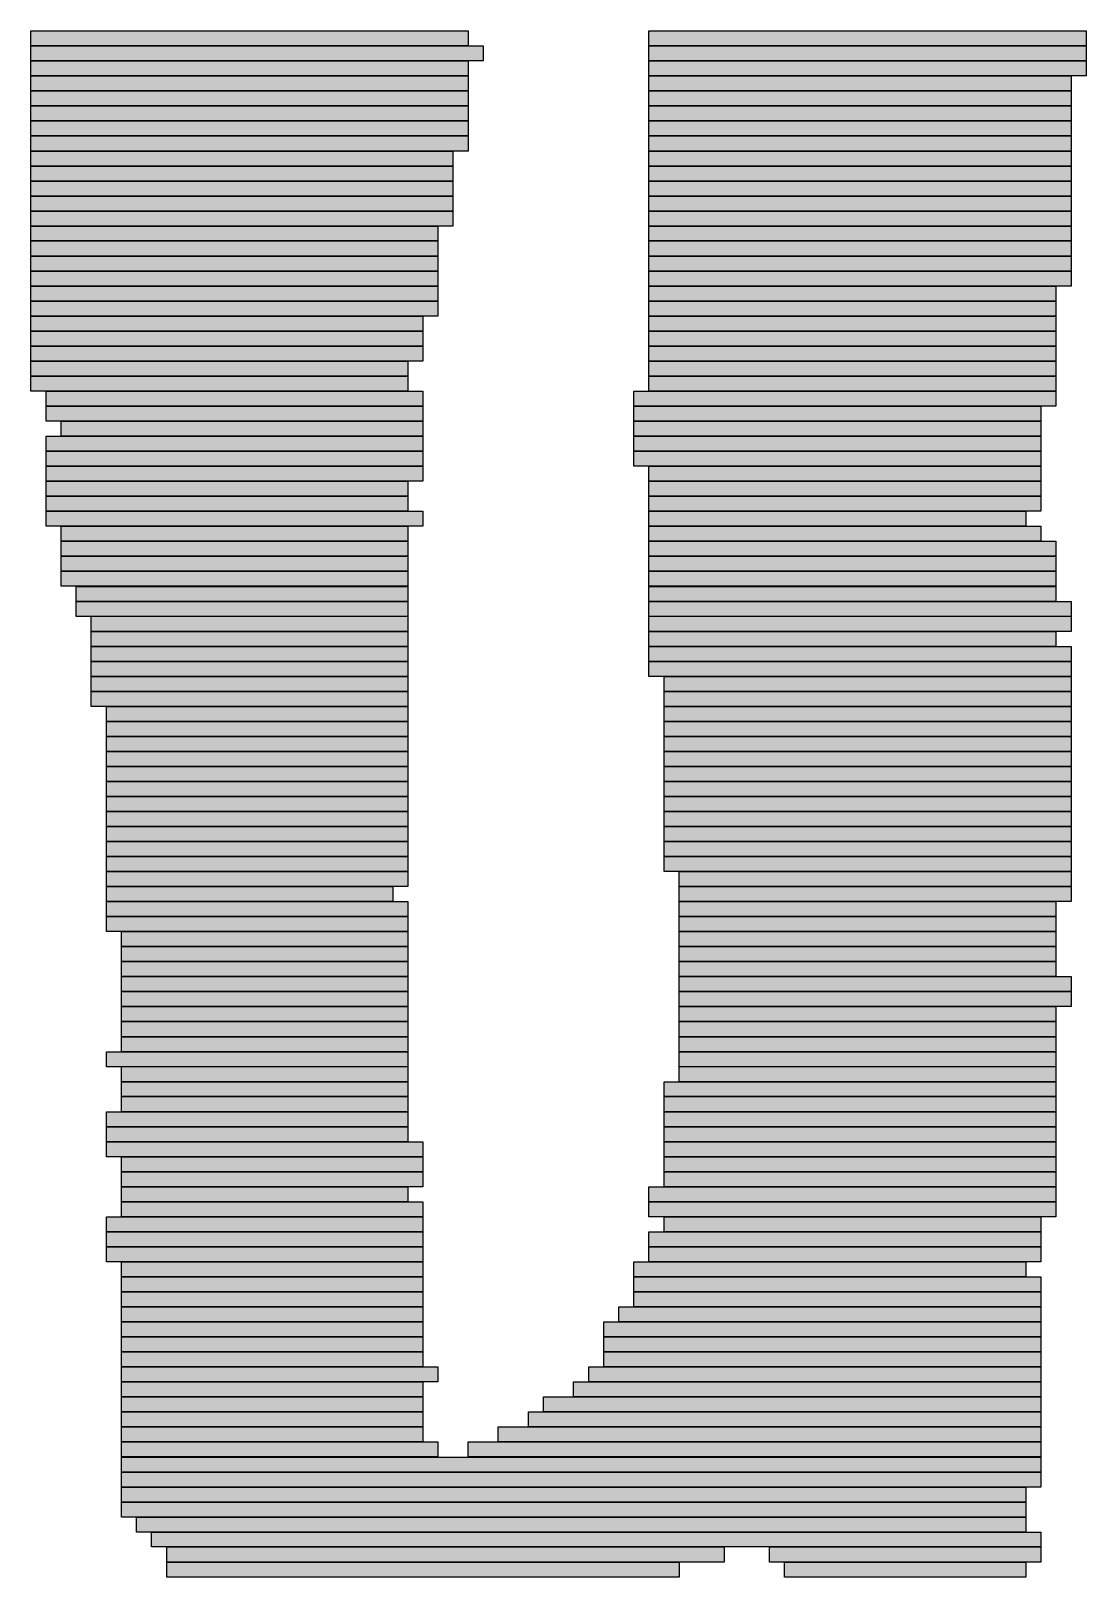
# Model space of a CAD drawing. Header units: millimetres. Extents: x 2 to 42044, y 4087 to 28530.
# Drawn here: x 6440 to 6881, y 8288 to 8933 of the extents above; entities that cross this region are included whole.
import ezdxf

# ---------------------------------------------------------------- set-up
doc = ezdxf.new("R2010")
doc.units = ezdxf.units.MM
doc.header["$LTSCALE"] = 50
doc.layers.add('00_Wand_Bestand', color=7, linetype='Continuous')

msp = doc.modelspace()

# ---------------------------------------------------------------- hatches: boundary and pattern name
at = {"layer": '00_Wand_Bestand'}
for points in [[(6439.96, 8933.33), (6622.54, 8933.33), (6622.54, 8927.04), (6439.96, 8927.04)], [(6698.09, 8933.33), (6880.63, 8933.33), (6880.63, 8927.04), (6698.09, 8927.04)], [(6439.96, 8927.05), (6628.83, 8927.05), (6628.83, 8920.8), (6439.96, 8920.8)], [(6698.09, 8927.05), (6880.63, 8927.05), (6880.63, 8920.8), (6698.09, 8920.8)], [(6439.96, 8920.8), (6622.54, 8920.8), (6622.54, 8914.52), (6439.96, 8914.52)], [(6698.09, 8920.8), (6880.63, 8920.8), (6880.63, 8914.52), (6698.09, 8914.52)], [(6439.96, 8914.52), (6622.54, 8914.52), (6622.54, 8908.24), (6439.96, 8908.24)], [(6698.09, 8914.52), (6874.35, 8914.52), (6874.35, 8908.24), (6698.09, 8908.24)], [(6439.96, 8908.24), (6622.54, 8908.24), (6622.54, 8902), (6439.96, 8902)], [(6698.09, 8908.24), (6874.35, 8908.24), (6874.35, 8902), (6698.09, 8902)], [(6439.96, 8902), (6622.54, 8902), (6622.54, 8895.71), (6439.96, 8895.71)], [(6698.09, 8902), (6874.35, 8902), (6874.35, 8895.71), (6698.09, 8895.71)], [(6439.96, 8895.72), (6622.54, 8895.72), (6622.54, 8889.47), (6439.96, 8889.47)], [(6698.09, 8895.72), (6874.35, 8895.72), (6874.35, 8889.47), (6698.09, 8889.47)], [(6439.96, 8889.44), (6622.54, 8889.44), (6622.54, 8883.16), (6439.96, 8883.16)], [(6698.09, 8889.44), (6874.35, 8889.44), (6874.35, 8883.16), (6698.09, 8883.16)], [(6439.96, 8883.16), (6616.22, 8883.16), (6616.22, 8876.88), (6439.96, 8876.88)], [(6698.09, 8883.16), (6874.35, 8883.16), (6874.35, 8876.88), (6698.09, 8876.88)], [(6439.96, 8876.88), (6616.22, 8876.88), (6616.22, 8870.63), (6439.96, 8870.63)], [(6698.09, 8876.88), (6874.35, 8876.88), (6874.35, 8870.63), (6698.09, 8870.63)], [(6439.96, 8870.64), (6616.22, 8870.64), (6616.22, 8864.35), (6439.96, 8864.35)], [(6698.09, 8870.64), (6874.35, 8870.64), (6874.35, 8864.35), (6698.09, 8864.35)], [(6439.96, 8864.36), (6616.22, 8864.36), (6616.22, 8858.11), (6439.96, 8858.11)], [(6698.09, 8864.36), (6874.35, 8864.36), (6874.35, 8858.11), (6698.09, 8858.11)], [(6439.96, 8858.11), (6616.22, 8858.11), (6616.22, 8851.83), (6439.96, 8851.83)], [(6698.09, 8858.11), (6874.35, 8858.11), (6874.35, 8851.83), (6698.09, 8851.83)], [(6439.96, 8851.83), (6609.94, 8851.83), (6609.94, 8845.59), (6439.96, 8845.59)], [(6698.09, 8851.83), (6874.35, 8851.83), (6874.35, 8845.59), (6698.09, 8845.59)], [(6439.96, 8845.59), (6609.94, 8845.59), (6609.94, 8839.31), (6439.96, 8839.31)], [(6698.09, 8845.59), (6874.35, 8845.59), (6874.35, 8839.31), (6698.09, 8839.31)], [(6439.96, 8839.28), (6609.94, 8839.28), (6609.94, 8832.99), (6439.96, 8832.99)], [(6698.09, 8839.28), (6874.35, 8839.28), (6874.35, 8832.99), (6698.09, 8832.99)], [(6439.96, 8832.99), (6609.94, 8832.99), (6609.94, 8826.75), (6439.96, 8826.75)], [(6698.09, 8832.99), (6874.35, 8832.99), (6874.35, 8826.75), (6698.09, 8826.75)], [(6439.96, 8826.75), (6609.94, 8826.75), (6609.94, 8820.47), (6439.96, 8820.47)], [(6698.09, 8826.75), (6868.03, 8826.75), (6868.03, 8820.47), (6698.09, 8820.47)], [(6439.96, 8820.47), (6609.94, 8820.47), (6609.94, 8814.22), (6439.96, 8814.22)], [(6698.09, 8820.47), (6868.03, 8820.47), (6868.03, 8814.22), (6698.09, 8814.22)], [(6439.96, 8814.23), (6603.65, 8814.23), (6603.65, 8807.94), (6439.96, 8807.94)], [(6698.09, 8814.23), (6868.03, 8814.23), (6868.03, 8807.94), (6698.09, 8807.94)], [(6439.96, 8807.95), (6603.65, 8807.95), (6603.65, 8801.67), (6439.96, 8801.67)], [(6698.09, 8807.95), (6868.03, 8807.95), (6868.03, 8801.67), (6698.09, 8801.67)], [(6439.96, 8801.67), (6603.65, 8801.67), (6603.65, 8795.42), (6439.96, 8795.42)], [(6698.09, 8801.67), (6868.03, 8801.67), (6868.03, 8795.42), (6698.09, 8795.42)], [(6439.96, 8795.39), (6597.33, 8795.39), (6597.33, 8789.11), (6439.96, 8789.11)], [(6698.09, 8795.39), (6868.03, 8795.39), (6868.03, 8789.11), (6698.09, 8789.11)], [(6439.96, 8789.11), (6597.33, 8789.11), (6597.33, 8782.86), (6439.96, 8782.86)], [(6698.09, 8789.11), (6868.03, 8789.11), (6868.03, 8782.86), (6698.09, 8782.86)], [(6446.31, 8782.86), (6603.68, 8782.86), (6603.68, 8776.58), (6446.31, 8776.58)], [(6446.31, 8776.59), (6603.68, 8776.59), (6603.68, 8770.3), (6446.31, 8770.3)], [(6691.81, 8782.86), (6868.03, 8782.86), (6868.03, 8776.58), (6691.81, 8776.58)], [(6691.81, 8776.59), (6861.75, 8776.59), (6861.75, 8770.3), (6691.81, 8770.3)], [(6452.59, 8770.31), (6603.68, 8770.31), (6603.68, 8764.06), (6452.59, 8764.06)], [(6691.81, 8770.31), (6861.75, 8770.31), (6861.75, 8764.06), (6691.81, 8764.06)], [(6446.31, 8764.06), (6603.68, 8764.06), (6603.68, 8757.78), (6446.31, 8757.78)], [(6691.81, 8764.06), (6861.75, 8764.06), (6861.75, 8757.78), (6691.81, 8757.78)], [(6446.31, 8757.78), (6603.68, 8757.78), (6603.68, 8751.54), (6446.31, 8751.54)], [(6691.81, 8757.78), (6861.75, 8757.78), (6861.75, 8751.54), (6691.81, 8751.54)], [(6446.31, 8751.51), (6603.68, 8751.51), (6603.68, 8745.22), (6446.31, 8745.22)], [(6698.09, 8751.51), (6861.74, 8751.51), (6861.74, 8745.22), (6698.09, 8745.22)], [(6446.31, 8745.22), (6597.36, 8745.22), (6597.36, 8738.94), (6446.31, 8738.94)], [(6698.09, 8745.22), (6861.74, 8745.22), (6861.74, 8738.94), (6698.09, 8738.94)], [(6446.31, 8738.94), (6597.36, 8738.94), (6597.36, 8732.7), (6446.31, 8732.7)], [(6698.09, 8738.94), (6861.74, 8738.94), (6861.74, 8732.7), (6698.09, 8732.7)], [(6446.31, 8732.7), (6603.68, 8732.7), (6603.68, 8726.42), (6446.31, 8726.42)], [(6698.09, 8732.7), (6855.46, 8732.7), (6855.46, 8726.42), (6698.09, 8726.42)], [(6452.59, 8726.42), (6597.35, 8726.42), (6597.35, 8720.17), (6452.59, 8720.17)], [(6698.09, 8726.42), (6861.74, 8726.42), (6861.74, 8720.17), (6698.09, 8720.17)], [(6452.59, 8720.18), (6597.35, 8720.18), (6597.35, 8713.89), (6452.59, 8713.89)], [(6698.09, 8720.18), (6868.03, 8720.18), (6868.03, 8713.89), (6698.09, 8713.89)], [(6452.59, 8713.9), (6597.35, 8713.9), (6597.35, 8707.61), (6452.59, 8707.61)], [(6698.09, 8713.9), (6868.03, 8713.9), (6868.03, 8707.61), (6698.09, 8707.61)], [(6452.59, 8707.62), (6597.35, 8707.62), (6597.35, 8701.37), (6452.59, 8701.37)], [(6698.09, 8707.62), (6868.03, 8707.62), (6868.03, 8701.37), (6698.09, 8701.37)], [(6458.87, 8701.34), (6597.35, 8701.34), (6597.35, 8695.05), (6458.87, 8695.05)], [(6698.09, 8701.34), (6868.03, 8701.34), (6868.03, 8695.05), (6698.09, 8695.05)], [(6458.87, 8695.06), (6597.35, 8695.06), (6597.35, 8688.81), (6458.87, 8688.81)], [(6698.09, 8695.06), (6874.35, 8695.06), (6874.35, 8688.81), (6698.09, 8688.81)], [(6465.18, 8688.82), (6597.34, 8688.82), (6597.34, 8682.53), (6465.18, 8682.53)], [(6698.09, 8688.82), (6874.35, 8688.82), (6874.35, 8682.53), (6698.09, 8682.53)], [(6465.18, 8682.54), (6597.34, 8682.54), (6597.34, 8676.25), (6465.18, 8676.25)], [(6698.09, 8682.54), (6868.03, 8682.54), (6868.03, 8676.25), (6698.09, 8676.25)], [(6465.18, 8676.26), (6597.34, 8676.26), (6597.34, 8670.01), (6465.18, 8670.01)], [(6698.09, 8676.26), (6874.35, 8676.26), (6874.35, 8670.01), (6698.09, 8670.01)], [(6465.18, 8670.01), (6597.34, 8670.01), (6597.34, 8663.73), (6465.18, 8663.73)], [(6698.09, 8670.01), (6874.35, 8670.01), (6874.35, 8663.73), (6698.09, 8663.73)], [(6465.18, 8663.73), (6597.34, 8663.73), (6597.34, 8657.48), (6465.18, 8657.48)], [(6704.37, 8663.73), (6874.34, 8663.73), (6874.34, 8657.48), (6704.37, 8657.48)], [(6465.18, 8657.46), (6597.34, 8657.46), (6597.34, 8651.17), (6465.18, 8651.17)], [(6704.37, 8657.46), (6874.34, 8657.46), (6874.34, 8651.17), (6704.37, 8651.17)], [(6471.46, 8651.17), (6597.34, 8651.17), (6597.34, 8644.89), (6471.46, 8644.89)], [(6704.37, 8651.17), (6874.34, 8651.17), (6874.34, 8644.89), (6704.37, 8644.89)], [(6471.46, 8644.89), (6597.34, 8644.89), (6597.34, 8638.65), (6471.46, 8638.65)], [(6704.37, 8644.89), (6874.34, 8644.89), (6874.34, 8638.65), (6704.37, 8638.65)], [(6471.46, 8638.65), (6597.34, 8638.65), (6597.34, 8632.37), (6471.46, 8632.37)], [(6704.37, 8638.65), (6874.34, 8638.65), (6874.34, 8632.37), (6704.37, 8632.37)], [(6471.46, 8632.37), (6597.34, 8632.37), (6597.34, 8626.12), (6471.46, 8626.12)], [(6704.37, 8632.37), (6874.34, 8632.37), (6874.34, 8626.12), (6704.37, 8626.12)], [(6471.46, 8626.13), (6597.34, 8626.13), (6597.34, 8619.84), (6471.46, 8619.84)], [(6704.37, 8626.13), (6874.34, 8626.13), (6874.34, 8619.84), (6704.37, 8619.84)], [(6471.46, 8619.85), (6597.34, 8619.85), (6597.34, 8613.56), (6471.46, 8613.56)], [(6704.37, 8619.85), (6874.34, 8619.85), (6874.34, 8613.56), (6704.37, 8613.56)], [(6471.46, 8613.53), (6597.34, 8613.53), (6597.34, 8607.28), (6471.46, 8607.28)], [(6704.37, 8613.53), (6874.34, 8613.53), (6874.34, 8607.28), (6704.37, 8607.28)], [(6471.46, 8607.29), (6597.34, 8607.29), (6597.34, 8601), (6471.46, 8601)], [(6704.37, 8607.29), (6874.34, 8607.29), (6874.34, 8601), (6704.37, 8601)], [(6471.46, 8601.01), (6597.34, 8601.01), (6597.34, 8594.76), (6471.46, 8594.76)], [(6704.37, 8601.01), (6874.34, 8601.01), (6874.34, 8594.76), (6704.37, 8594.76)], [(6471.46, 8594.77), (6597.34, 8594.77), (6597.34, 8588.48), (6471.46, 8588.48)], [(6704.37, 8594.77), (6874.34, 8594.77), (6874.34, 8588.48), (6704.37, 8588.48)], [(6471.46, 8588.48), (6597.34, 8588.48), (6597.34, 8582.2), (6471.46, 8582.2)], [(6704.37, 8588.48), (6874.34, 8588.48), (6874.34, 8582.2), (6704.37, 8582.2)], [(6471.46, 8582.2), (6597.34, 8582.2), (6597.34, 8575.96), (6471.46, 8575.96)], [(6710.64, 8582.2), (6874.34, 8582.2), (6874.34, 8575.96), (6710.64, 8575.96)], [(6471.46, 8575.96), (6591.05, 8575.96), (6591.05, 8569.68), (6471.46, 8569.68)], [(6710.64, 8575.96), (6874.34, 8575.96), (6874.34, 8569.68), (6710.64, 8569.68)], [(6471.46, 8569.69), (6597.34, 8569.69), (6597.34, 8563.43), (6471.46, 8563.43)], [(6471.46, 8563.4), (6597.34, 8563.4), (6597.34, 8557.12), (6471.46, 8557.12)], [(6710.64, 8569.69), (6868.02, 8569.69), (6868.02, 8563.43), (6710.64, 8563.43)], [(6710.64, 8563.4), (6868.02, 8563.4), (6868.02, 8557.12), (6710.64, 8557.12)], [(6477.74, 8557.12), (6597.33, 8557.12), (6597.33, 8550.84), (6477.74, 8550.84)], [(6710.64, 8557.12), (6868.02, 8557.12), (6868.02, 8550.84), (6710.64, 8550.84)], [(6477.74, 8550.84), (6597.33, 8550.84), (6597.33, 8544.59), (6477.74, 8544.59)], [(6710.64, 8550.84), (6868.02, 8550.84), (6868.02, 8544.59), (6710.64, 8544.59)], [(6477.74, 8544.6), (6597.33, 8544.6), (6597.33, 8538.32), (6477.74, 8538.32)], [(6710.64, 8544.6), (6868.02, 8544.6), (6868.02, 8538.32), (6710.64, 8538.32)], [(6477.74, 8538.32), (6597.33, 8538.32), (6597.33, 8532.07), (6477.74, 8532.07)], [(6710.64, 8538.32), (6874.34, 8538.32), (6874.34, 8532.07), (6710.64, 8532.07)], [(6477.74, 8532.07), (6597.33, 8532.07), (6597.33, 8525.79), (6477.74, 8525.79)], [(6710.64, 8532.07), (6874.34, 8532.07), (6874.34, 8525.79), (6710.64, 8525.79)], [(6477.74, 8525.8), (6597.33, 8525.8), (6597.33, 8519.55), (6477.74, 8519.55)], [(6710.64, 8525.8), (6868.02, 8525.8), (6868.02, 8519.55), (6710.64, 8519.55)], [(6477.74, 8519.52), (6597.33, 8519.52), (6597.33, 8513.23), (6477.74, 8513.23)], [(6710.64, 8519.52), (6868.02, 8519.52), (6868.02, 8513.23), (6710.64, 8513.23)], [(6477.74, 8513.24), (6597.33, 8513.24), (6597.33, 8506.95), (6477.74, 8506.95)], [(6710.64, 8513.24), (6868.02, 8513.24), (6868.02, 8506.95), (6710.64, 8506.95)], [(6471.46, 8506.96), (6597.34, 8506.96), (6597.34, 8500.71), (6471.46, 8500.71)], [(6710.64, 8506.96), (6868.02, 8506.96), (6868.02, 8500.71), (6710.64, 8500.71)], [(6477.74, 8500.72), (6597.33, 8500.72), (6597.33, 8494.43), (6477.74, 8494.43)], [(6710.64, 8500.72), (6868.02, 8500.72), (6868.02, 8494.43), (6710.64, 8494.43)], [(6477.74, 8494.43), (6597.33, 8494.43), (6597.33, 8488.19), (6477.74, 8488.19)], [(6704.37, 8494.43), (6868.02, 8494.43), (6868.02, 8488.19), (6704.37, 8488.19)], [(6477.74, 8488.19), (6597.33, 8488.19), (6597.33, 8481.91), (6477.74, 8481.91)], [(6704.37, 8488.19), (6868.02, 8488.19), (6868.02, 8481.91), (6704.37, 8481.91)], [(6471.46, 8481.91), (6597.34, 8481.91), (6597.34, 8475.63), (6471.46, 8475.63)], [(6704.37, 8481.91), (6868.02, 8481.91), (6868.02, 8475.63), (6704.37, 8475.63)], [(6471.46, 8475.6), (6597.34, 8475.6), (6597.34, 8469.35), (6471.46, 8469.35)], [(6704.37, 8475.6), (6868.02, 8475.6), (6868.02, 8469.35), (6704.37, 8469.35)], [(6471.46, 8469.35), (6603.66, 8469.35), (6603.66, 8463.07), (6471.46, 8463.07)], [(6704.37, 8469.35), (6868.02, 8469.35), (6868.02, 8463.07), (6704.37, 8463.07)], [(6477.74, 8463.07), (6603.65, 8463.07), (6603.65, 8456.82), (6477.74, 8456.82)], [(6704.37, 8463.07), (6868.02, 8463.07), (6868.02, 8456.82), (6704.37, 8456.82)], [(6477.74, 8456.83), (6603.65, 8456.83), (6603.65, 8450.55), (6477.74, 8450.55)], [(6704.37, 8456.83), (6868.02, 8456.83), (6868.02, 8450.55), (6704.37, 8450.55)], [(6477.74, 8450.55), (6597.33, 8450.55), (6597.33, 8444.26), (6477.74, 8444.26)], [(6698.09, 8450.55), (6868.03, 8450.55), (6868.03, 8444.26), (6698.09, 8444.26)], [(6477.74, 8444.27), (6603.65, 8444.27), (6603.65, 8438.02), (6477.74, 8438.02)], [(6698.09, 8444.27), (6868.03, 8444.27), (6868.03, 8438.02), (6698.09, 8438.02)], [(6471.46, 8438.03), (6603.66, 8438.03), (6603.66, 8431.74), (6471.46, 8431.74)], [(6704.37, 8438.03), (6861.74, 8438.03), (6861.74, 8431.74), (6704.37, 8431.74)], [(6471.46, 8431.74), (6603.66, 8431.74), (6603.66, 8425.5), (6471.46, 8425.5)], [(6698.09, 8431.74), (6861.74, 8431.74), (6861.74, 8425.5), (6698.09, 8425.5)], [(6471.46, 8425.47), (6603.66, 8425.47), (6603.66, 8419.18), (6471.46, 8419.18)], [(6698.09, 8425.47), (6861.74, 8425.47), (6861.74, 8419.18), (6698.09, 8419.18)], [(6477.74, 8419.19), (6603.65, 8419.19), (6603.65, 8412.9), (6477.74, 8412.9)], [(6691.81, 8419.19), (6855.46, 8419.19), (6855.46, 8412.9), (6691.81, 8412.9)], [(6477.74, 8412.91), (6603.65, 8412.91), (6603.65, 8406.66), (6477.74, 8406.66)], [(6691.81, 8412.91), (6861.75, 8412.91), (6861.75, 8406.66), (6691.81, 8406.66)], [(6477.74, 8406.66), (6603.65, 8406.66), (6603.65, 8400.38), (6477.74, 8400.38)], [(6691.81, 8406.66), (6861.75, 8406.66), (6861.75, 8400.38), (6691.81, 8400.38)], [(6477.74, 8400.38), (6603.65, 8400.38), (6603.65, 8394.14), (6477.74, 8394.14)], [(6685.46, 8400.38), (6861.72, 8400.38), (6861.72, 8394.14), (6685.46, 8394.14)], [(6477.74, 8394.14), (6603.65, 8394.14), (6603.65, 8387.86), (6477.74, 8387.86)], [(6679.18, 8394.14), (6861.73, 8394.14), (6861.73, 8387.86), (6679.18, 8387.86)], [(6477.74, 8387.86), (6603.65, 8387.86), (6603.65, 8381.58), (6477.74, 8381.58)], [(6679.18, 8387.86), (6861.73, 8387.86), (6861.73, 8381.58), (6679.18, 8381.58)], [(6477.74, 8381.54), (6603.65, 8381.54), (6603.65, 8375.3), (6477.74, 8375.3)], [(6679.18, 8381.54), (6861.73, 8381.54), (6861.73, 8375.3), (6679.18, 8375.3)], [(6477.74, 8375.3), (6609.94, 8375.3), (6609.94, 8369.02), (6477.74, 8369.02)], [(6672.9, 8375.3), (6861.73, 8375.3), (6861.73, 8369.02), (6672.9, 8369.02)], [(6477.74, 8369.02), (6603.65, 8369.02), (6603.65, 8362.77), (6477.74, 8362.77)], [(6666.62, 8369.02), (6861.73, 8369.02), (6861.73, 8362.77), (6666.62, 8362.77)], [(6477.74, 8362.78), (6603.65, 8362.78), (6603.65, 8356.49), (6477.74, 8356.49)], [(6654.02, 8362.78), (6861.75, 8362.78), (6861.75, 8356.49), (6654.02, 8356.49)], [(6477.74, 8356.5), (6603.65, 8356.5), (6603.65, 8350.22), (6477.74, 8350.22)], [(6647.74, 8356.5), (6861.75, 8356.5), (6861.75, 8350.22), (6647.74, 8350.22)], [(6477.74, 8350.22), (6603.65, 8350.22), (6603.65, 8343.97), (6477.74, 8343.97)], [(6477.74, 8343.98), (6609.94, 8343.98), (6609.94, 8337.69), (6477.74, 8337.69)], [(6622.56, 8343.98), (6861.74, 8343.98), (6861.74, 8337.69), (6622.56, 8337.69)], [(6635.12, 8350.22), (6861.73, 8350.22), (6861.73, 8343.97), (6635.12, 8343.97)], [(6477.74, 8337.66), (6861.73, 8337.66), (6861.73, 8331.41), (6477.74, 8331.41)], [(6477.74, 8331.41), (6861.73, 8331.41), (6861.73, 8325.13), (6477.74, 8325.13)], [(6477.74, 8325.14), (6855.44, 8325.14), (6855.44, 8318.85), (6477.74, 8318.85)], [(6477.74, 8318.86), (6855.44, 8318.86), (6855.44, 8312.61), (6477.74, 8312.61)], [(6484.02, 8312.61), (6855.44, 8312.61), (6855.44, 8306.33), (6484.02, 8306.33)], [(6490.37, 8306.33), (6861.75, 8306.33), (6861.75, 8300.09), (6490.37, 8300.09)], [(6496.65, 8300.09), (6729.55, 8300.09), (6729.55, 8293.81), (6496.65, 8293.81)], [(6748.43, 8300.09), (6861.73, 8300.09), (6861.73, 8293.81), (6748.43, 8293.81)], [(6496.65, 8293.81), (6710.66, 8293.81), (6710.66, 8287.53), (6496.65, 8287.53)], [(6754.71, 8293.81), (6855.44, 8293.81), (6855.44, 8287.53), (6754.71, 8287.53)]]:
    msp.add_hatch(color=7, dxfattribs=at).paths.add_polyline_path(points)

# ---------------------------------------------------------------- linework, layer by layer
for points in [[(6439.96, 8933.33), (6622.54, 8933.33), (6622.54, 8927.04), (6439.96, 8927.04)], [(6698.09, 8933.33), (6880.63, 8933.33), (6880.63, 8927.04), (6698.09, 8927.04)], [(6439.96, 8927.05), (6628.83, 8927.05), (6628.83, 8920.8), (6439.96, 8920.8)], [(6698.09, 8927.05), (6880.63, 8927.05), (6880.63, 8920.8), (6698.09, 8920.8)], [(6439.96, 8920.8), (6622.54, 8920.8), (6622.54, 8914.52), (6439.96, 8914.52)], [(6698.09, 8920.8), (6880.63, 8920.8), (6880.63, 8914.52), (6698.09, 8914.52)], [(6439.96, 8914.52), (6622.54, 8914.52), (6622.54, 8908.24), (6439.96, 8908.24)], [(6698.09, 8914.52), (6874.35, 8914.52), (6874.35, 8908.24), (6698.09, 8908.24)], [(6439.96, 8908.24), (6622.54, 8908.24), (6622.54, 8902), (6439.96, 8902)], [(6698.09, 8908.24), (6874.35, 8908.24), (6874.35, 8902), (6698.09, 8902)], [(6439.96, 8902), (6622.54, 8902), (6622.54, 8895.71), (6439.96, 8895.71)], [(6698.09, 8902), (6874.35, 8902), (6874.35, 8895.71), (6698.09, 8895.71)], [(6439.96, 8895.72), (6622.54, 8895.72), (6622.54, 8889.47), (6439.96, 8889.47)], [(6698.09, 8895.72), (6874.35, 8895.72), (6874.35, 8889.47), (6698.09, 8889.47)], [(6439.96, 8889.44), (6622.54, 8889.44), (6622.54, 8883.16), (6439.96, 8883.16)], [(6698.09, 8889.44), (6874.35, 8889.44), (6874.35, 8883.16), (6698.09, 8883.16)], [(6439.96, 8883.16), (6616.22, 8883.16), (6616.22, 8876.88), (6439.96, 8876.88)], [(6698.09, 8883.16), (6874.35, 8883.16), (6874.35, 8876.88), (6698.09, 8876.88)], [(6439.96, 8876.88), (6616.22, 8876.88), (6616.22, 8870.63), (6439.96, 8870.63)], [(6698.09, 8876.88), (6874.35, 8876.88), (6874.35, 8870.63), (6698.09, 8870.63)], [(6439.96, 8870.64), (6616.22, 8870.64), (6616.22, 8864.35), (6439.96, 8864.35)], [(6698.09, 8870.64), (6874.35, 8870.64), (6874.35, 8864.35), (6698.09, 8864.35)], [(6439.96, 8864.36), (6616.22, 8864.36), (6616.22, 8858.11), (6439.96, 8858.11)], [(6698.09, 8864.36), (6874.35, 8864.36), (6874.35, 8858.11), (6698.09, 8858.11)], [(6439.96, 8858.11), (6616.22, 8858.11), (6616.22, 8851.83), (6439.96, 8851.83)], [(6698.09, 8858.11), (6874.35, 8858.11), (6874.35, 8851.83), (6698.09, 8851.83)], [(6439.96, 8851.83), (6609.94, 8851.83), (6609.94, 8845.59), (6439.96, 8845.59)], [(6698.09, 8851.83), (6874.35, 8851.83), (6874.35, 8845.59), (6698.09, 8845.59)], [(6439.96, 8845.59), (6609.94, 8845.59), (6609.94, 8839.31), (6439.96, 8839.31)], [(6698.09, 8845.59), (6874.35, 8845.59), (6874.35, 8839.31), (6698.09, 8839.31)], [(6439.96, 8839.28), (6609.94, 8839.28), (6609.94, 8832.99), (6439.96, 8832.99)], [(6698.09, 8839.28), (6874.35, 8839.28), (6874.35, 8832.99), (6698.09, 8832.99)], [(6439.96, 8832.99), (6609.94, 8832.99), (6609.94, 8826.75), (6439.96, 8826.75)], [(6698.09, 8832.99), (6874.35, 8832.99), (6874.35, 8826.75), (6698.09, 8826.75)], [(6439.96, 8826.75), (6609.94, 8826.75), (6609.94, 8820.47), (6439.96, 8820.47)], [(6698.09, 8826.75), (6868.03, 8826.75), (6868.03, 8820.47), (6698.09, 8820.47)], [(6439.96, 8820.47), (6609.94, 8820.47), (6609.94, 8814.22), (6439.96, 8814.22)], [(6698.09, 8820.47), (6868.03, 8820.47), (6868.03, 8814.22), (6698.09, 8814.22)], [(6439.96, 8814.23), (6603.65, 8814.23), (6603.65, 8807.94), (6439.96, 8807.94)], [(6698.09, 8814.23), (6868.03, 8814.23), (6868.03, 8807.94), (6698.09, 8807.94)], [(6439.96, 8807.95), (6603.65, 8807.95), (6603.65, 8801.67), (6439.96, 8801.67)], [(6698.09, 8807.95), (6868.03, 8807.95), (6868.03, 8801.67), (6698.09, 8801.67)], [(6439.96, 8801.67), (6603.65, 8801.67), (6603.65, 8795.42), (6439.96, 8795.42)], [(6698.09, 8801.67), (6868.03, 8801.67), (6868.03, 8795.42), (6698.09, 8795.42)], [(6439.96, 8795.39), (6597.33, 8795.39), (6597.33, 8789.11), (6439.96, 8789.11)], [(6698.09, 8795.39), (6868.03, 8795.39), (6868.03, 8789.11), (6698.09, 8789.11)], [(6439.96, 8789.11), (6597.33, 8789.11), (6597.33, 8782.86), (6439.96, 8782.86)], [(6698.09, 8789.11), (6868.03, 8789.11), (6868.03, 8782.86), (6698.09, 8782.86)], [(6446.31, 8782.86), (6603.68, 8782.86), (6603.68, 8776.58), (6446.31, 8776.58)], [(6446.31, 8776.59), (6603.68, 8776.59), (6603.68, 8770.3), (6446.31, 8770.3)], [(6691.81, 8782.86), (6868.03, 8782.86), (6868.03, 8776.58), (6691.81, 8776.58)], [(6691.81, 8776.59), (6861.75, 8776.59), (6861.75, 8770.3), (6691.81, 8770.3)], [(6452.59, 8770.31), (6603.68, 8770.31), (6603.68, 8764.06), (6452.59, 8764.06)], [(6691.81, 8770.31), (6861.75, 8770.31), (6861.75, 8764.06), (6691.81, 8764.06)], [(6446.31, 8764.06), (6603.68, 8764.06), (6603.68, 8757.78), (6446.31, 8757.78)], [(6691.81, 8764.06), (6861.75, 8764.06), (6861.75, 8757.78), (6691.81, 8757.78)], [(6446.31, 8757.78), (6603.68, 8757.78), (6603.68, 8751.54), (6446.31, 8751.54)], [(6691.81, 8757.78), (6861.75, 8757.78), (6861.75, 8751.54), (6691.81, 8751.54)], [(6446.31, 8751.51), (6603.68, 8751.51), (6603.68, 8745.22), (6446.31, 8745.22)], [(6698.09, 8751.51), (6861.74, 8751.51), (6861.74, 8745.22), (6698.09, 8745.22)], [(6446.31, 8745.22), (6597.36, 8745.22), (6597.36, 8738.94), (6446.31, 8738.94)], [(6698.09, 8745.22), (6861.74, 8745.22), (6861.74, 8738.94), (6698.09, 8738.94)], [(6446.31, 8738.94), (6597.36, 8738.94), (6597.36, 8732.7), (6446.31, 8732.7)], [(6698.09, 8738.94), (6861.74, 8738.94), (6861.74, 8732.7), (6698.09, 8732.7)], [(6446.31, 8732.7), (6603.68, 8732.7), (6603.68, 8726.42), (6446.31, 8726.42)], [(6698.09, 8732.7), (6855.46, 8732.7), (6855.46, 8726.42), (6698.09, 8726.42)], [(6452.59, 8726.42), (6597.35, 8726.42), (6597.35, 8720.17), (6452.59, 8720.17)], [(6698.09, 8726.42), (6861.74, 8726.42), (6861.74, 8720.17), (6698.09, 8720.17)], [(6452.59, 8720.18), (6597.35, 8720.18), (6597.35, 8713.89), (6452.59, 8713.89)], [(6698.09, 8720.18), (6868.03, 8720.18), (6868.03, 8713.89), (6698.09, 8713.89)], [(6452.59, 8713.9), (6597.35, 8713.9), (6597.35, 8707.61), (6452.59, 8707.61)], [(6698.09, 8713.9), (6868.03, 8713.9), (6868.03, 8707.61), (6698.09, 8707.61)], [(6452.59, 8707.62), (6597.35, 8707.62), (6597.35, 8701.37), (6452.59, 8701.37)], [(6698.09, 8707.62), (6868.03, 8707.62), (6868.03, 8701.37), (6698.09, 8701.37)], [(6458.87, 8701.34), (6597.35, 8701.34), (6597.35, 8695.05), (6458.87, 8695.05)], [(6698.09, 8701.34), (6868.03, 8701.34), (6868.03, 8695.05), (6698.09, 8695.05)], [(6458.87, 8695.06), (6597.35, 8695.06), (6597.35, 8688.81), (6458.87, 8688.81)], [(6698.09, 8695.06), (6874.35, 8695.06), (6874.35, 8688.81), (6698.09, 8688.81)], [(6465.18, 8688.82), (6597.34, 8688.82), (6597.34, 8682.53), (6465.18, 8682.53)], [(6698.09, 8688.82), (6874.35, 8688.82), (6874.35, 8682.53), (6698.09, 8682.53)], [(6465.18, 8682.54), (6597.34, 8682.54), (6597.34, 8676.25), (6465.18, 8676.25)], [(6698.09, 8682.54), (6868.03, 8682.54), (6868.03, 8676.25), (6698.09, 8676.25)], [(6465.18, 8676.26), (6597.34, 8676.26), (6597.34, 8670.01), (6465.18, 8670.01)], [(6698.09, 8676.26), (6874.35, 8676.26), (6874.35, 8670.01), (6698.09, 8670.01)], [(6465.18, 8670.01), (6597.34, 8670.01), (6597.34, 8663.73), (6465.18, 8663.73)], [(6698.09, 8670.01), (6874.35, 8670.01), (6874.35, 8663.73), (6698.09, 8663.73)], [(6465.18, 8663.73), (6597.34, 8663.73), (6597.34, 8657.48), (6465.18, 8657.48)], [(6704.37, 8663.73), (6874.34, 8663.73), (6874.34, 8657.48), (6704.37, 8657.48)], [(6465.18, 8657.46), (6597.34, 8657.46), (6597.34, 8651.17), (6465.18, 8651.17)], [(6704.37, 8657.46), (6874.34, 8657.46), (6874.34, 8651.17), (6704.37, 8651.17)], [(6471.46, 8651.17), (6597.34, 8651.17), (6597.34, 8644.89), (6471.46, 8644.89)], [(6704.37, 8651.17), (6874.34, 8651.17), (6874.34, 8644.89), (6704.37, 8644.89)], [(6471.46, 8644.89), (6597.34, 8644.89), (6597.34, 8638.65), (6471.46, 8638.65)], [(6704.37, 8644.89), (6874.34, 8644.89), (6874.34, 8638.65), (6704.37, 8638.65)], [(6471.46, 8638.65), (6597.34, 8638.65), (6597.34, 8632.37), (6471.46, 8632.37)], [(6704.37, 8638.65), (6874.34, 8638.65), (6874.34, 8632.37), (6704.37, 8632.37)], [(6471.46, 8632.37), (6597.34, 8632.37), (6597.34, 8626.12), (6471.46, 8626.12)], [(6704.37, 8632.37), (6874.34, 8632.37), (6874.34, 8626.12), (6704.37, 8626.12)], [(6471.46, 8626.13), (6597.34, 8626.13), (6597.34, 8619.84), (6471.46, 8619.84)], [(6704.37, 8626.13), (6874.34, 8626.13), (6874.34, 8619.84), (6704.37, 8619.84)], [(6471.46, 8619.85), (6597.34, 8619.85), (6597.34, 8613.56), (6471.46, 8613.56)], [(6704.37, 8619.85), (6874.34, 8619.85), (6874.34, 8613.56), (6704.37, 8613.56)], [(6471.46, 8613.53), (6597.34, 8613.53), (6597.34, 8607.28), (6471.46, 8607.28)], [(6704.37, 8613.53), (6874.34, 8613.53), (6874.34, 8607.28), (6704.37, 8607.28)], [(6471.46, 8607.29), (6597.34, 8607.29), (6597.34, 8601), (6471.46, 8601)], [(6704.37, 8607.29), (6874.34, 8607.29), (6874.34, 8601), (6704.37, 8601)], [(6471.46, 8601.01), (6597.34, 8601.01), (6597.34, 8594.76), (6471.46, 8594.76)], [(6704.37, 8601.01), (6874.34, 8601.01), (6874.34, 8594.76), (6704.37, 8594.76)], [(6471.46, 8594.77), (6597.34, 8594.77), (6597.34, 8588.48), (6471.46, 8588.48)], [(6704.37, 8594.77), (6874.34, 8594.77), (6874.34, 8588.48), (6704.37, 8588.48)], [(6471.46, 8588.48), (6597.34, 8588.48), (6597.34, 8582.2), (6471.46, 8582.2)], [(6704.37, 8588.48), (6874.34, 8588.48), (6874.34, 8582.2), (6704.37, 8582.2)], [(6471.46, 8582.2), (6597.34, 8582.2), (6597.34, 8575.96), (6471.46, 8575.96)], [(6710.64, 8582.2), (6874.34, 8582.2), (6874.34, 8575.96), (6710.64, 8575.96)], [(6471.46, 8575.96), (6591.05, 8575.96), (6591.05, 8569.68), (6471.46, 8569.68)], [(6710.64, 8575.96), (6874.34, 8575.96), (6874.34, 8569.68), (6710.64, 8569.68)], [(6471.46, 8569.69), (6597.34, 8569.69), (6597.34, 8563.43), (6471.46, 8563.43)], [(6471.46, 8563.4), (6597.34, 8563.4), (6597.34, 8557.12), (6471.46, 8557.12)], [(6710.64, 8569.69), (6868.02, 8569.69), (6868.02, 8563.43), (6710.64, 8563.43)], [(6710.64, 8563.4), (6868.02, 8563.4), (6868.02, 8557.12), (6710.64, 8557.12)], [(6477.74, 8557.12), (6597.33, 8557.12), (6597.33, 8550.84), (6477.74, 8550.84)], [(6710.64, 8557.12), (6868.02, 8557.12), (6868.02, 8550.84), (6710.64, 8550.84)], [(6477.74, 8550.84), (6597.33, 8550.84), (6597.33, 8544.59), (6477.74, 8544.59)], [(6710.64, 8550.84), (6868.02, 8550.84), (6868.02, 8544.59), (6710.64, 8544.59)], [(6477.74, 8544.6), (6597.33, 8544.6), (6597.33, 8538.32), (6477.74, 8538.32)], [(6710.64, 8544.6), (6868.02, 8544.6), (6868.02, 8538.32), (6710.64, 8538.32)], [(6477.74, 8538.32), (6597.33, 8538.32), (6597.33, 8532.07), (6477.74, 8532.07)], [(6710.64, 8538.32), (6874.34, 8538.32), (6874.34, 8532.07), (6710.64, 8532.07)], [(6477.74, 8532.07), (6597.33, 8532.07), (6597.33, 8525.79), (6477.74, 8525.79)], [(6710.64, 8532.07), (6874.34, 8532.07), (6874.34, 8525.79), (6710.64, 8525.79)], [(6477.74, 8525.8), (6597.33, 8525.8), (6597.33, 8519.55), (6477.74, 8519.55)], [(6710.64, 8525.8), (6868.02, 8525.8), (6868.02, 8519.55), (6710.64, 8519.55)], [(6477.74, 8519.52), (6597.33, 8519.52), (6597.33, 8513.23), (6477.74, 8513.23)], [(6710.64, 8519.52), (6868.02, 8519.52), (6868.02, 8513.23), (6710.64, 8513.23)], [(6477.74, 8513.24), (6597.33, 8513.24), (6597.33, 8506.95), (6477.74, 8506.95)], [(6710.64, 8513.24), (6868.02, 8513.24), (6868.02, 8506.95), (6710.64, 8506.95)], [(6471.46, 8506.96), (6597.34, 8506.96), (6597.34, 8500.71), (6471.46, 8500.71)], [(6710.64, 8506.96), (6868.02, 8506.96), (6868.02, 8500.71), (6710.64, 8500.71)], [(6477.74, 8500.72), (6597.33, 8500.72), (6597.33, 8494.43), (6477.74, 8494.43)], [(6710.64, 8500.72), (6868.02, 8500.72), (6868.02, 8494.43), (6710.64, 8494.43)], [(6477.74, 8494.43), (6597.33, 8494.43), (6597.33, 8488.19), (6477.74, 8488.19)], [(6704.37, 8494.43), (6868.02, 8494.43), (6868.02, 8488.19), (6704.37, 8488.19)], [(6477.74, 8488.19), (6597.33, 8488.19), (6597.33, 8481.91), (6477.74, 8481.91)], [(6704.37, 8488.19), (6868.02, 8488.19), (6868.02, 8481.91), (6704.37, 8481.91)], [(6471.46, 8481.91), (6597.34, 8481.91), (6597.34, 8475.63), (6471.46, 8475.63)], [(6704.37, 8481.91), (6868.02, 8481.91), (6868.02, 8475.63), (6704.37, 8475.63)], [(6471.46, 8475.6), (6597.34, 8475.6), (6597.34, 8469.35), (6471.46, 8469.35)], [(6704.37, 8475.6), (6868.02, 8475.6), (6868.02, 8469.35), (6704.37, 8469.35)], [(6471.46, 8469.35), (6603.66, 8469.35), (6603.66, 8463.07), (6471.46, 8463.07)], [(6704.37, 8469.35), (6868.02, 8469.35), (6868.02, 8463.07), (6704.37, 8463.07)], [(6477.74, 8463.07), (6603.65, 8463.07), (6603.65, 8456.82), (6477.74, 8456.82)], [(6704.37, 8463.07), (6868.02, 8463.07), (6868.02, 8456.82), (6704.37, 8456.82)], [(6477.74, 8456.83), (6603.65, 8456.83), (6603.65, 8450.55), (6477.74, 8450.55)], [(6704.37, 8456.83), (6868.02, 8456.83), (6868.02, 8450.55), (6704.37, 8450.55)], [(6477.74, 8450.55), (6597.33, 8450.55), (6597.33, 8444.26), (6477.74, 8444.26)], [(6698.09, 8450.55), (6868.03, 8450.55), (6868.03, 8444.26), (6698.09, 8444.26)], [(6477.74, 8444.27), (6603.65, 8444.27), (6603.65, 8438.02), (6477.74, 8438.02)], [(6698.09, 8444.27), (6868.03, 8444.27), (6868.03, 8438.02), (6698.09, 8438.02)], [(6471.46, 8438.03), (6603.66, 8438.03), (6603.66, 8431.74), (6471.46, 8431.74)], [(6704.37, 8438.03), (6861.74, 8438.03), (6861.74, 8431.74), (6704.37, 8431.74)], [(6471.46, 8431.74), (6603.66, 8431.74), (6603.66, 8425.5), (6471.46, 8425.5)], [(6698.09, 8431.74), (6861.74, 8431.74), (6861.74, 8425.5), (6698.09, 8425.5)], [(6471.46, 8425.47), (6603.66, 8425.47), (6603.66, 8419.18), (6471.46, 8419.18)], [(6698.09, 8425.47), (6861.74, 8425.47), (6861.74, 8419.18), (6698.09, 8419.18)], [(6477.74, 8419.19), (6603.65, 8419.19), (6603.65, 8412.9), (6477.74, 8412.9)], [(6691.81, 8419.19), (6855.46, 8419.19), (6855.46, 8412.9), (6691.81, 8412.9)], [(6477.74, 8412.91), (6603.65, 8412.91), (6603.65, 8406.66), (6477.74, 8406.66)], [(6691.81, 8412.91), (6861.75, 8412.91), (6861.75, 8406.66), (6691.81, 8406.66)], [(6477.74, 8406.66), (6603.65, 8406.66), (6603.65, 8400.38), (6477.74, 8400.38)], [(6691.81, 8406.66), (6861.75, 8406.66), (6861.75, 8400.38), (6691.81, 8400.38)], [(6477.74, 8400.38), (6603.65, 8400.38), (6603.65, 8394.14), (6477.74, 8394.14)], [(6685.46, 8400.38), (6861.72, 8400.38), (6861.72, 8394.14), (6685.46, 8394.14)], [(6477.74, 8394.14), (6603.65, 8394.14), (6603.65, 8387.86), (6477.74, 8387.86)], [(6679.18, 8394.14), (6861.73, 8394.14), (6861.73, 8387.86), (6679.18, 8387.86)], [(6477.74, 8387.86), (6603.65, 8387.86), (6603.65, 8381.58), (6477.74, 8381.58)], [(6679.18, 8387.86), (6861.73, 8387.86), (6861.73, 8381.58), (6679.18, 8381.58)], [(6477.74, 8381.54), (6603.65, 8381.54), (6603.65, 8375.3), (6477.74, 8375.3)], [(6679.18, 8381.54), (6861.73, 8381.54), (6861.73, 8375.3), (6679.18, 8375.3)], [(6477.74, 8375.3), (6609.94, 8375.3), (6609.94, 8369.02), (6477.74, 8369.02)], [(6672.9, 8375.3), (6861.73, 8375.3), (6861.73, 8369.02), (6672.9, 8369.02)], [(6477.74, 8369.02), (6603.65, 8369.02), (6603.65, 8362.77), (6477.74, 8362.77)], [(6666.62, 8369.02), (6861.73, 8369.02), (6861.73, 8362.77), (6666.62, 8362.77)], [(6477.74, 8362.78), (6603.65, 8362.78), (6603.65, 8356.49), (6477.74, 8356.49)], [(6654.02, 8362.78), (6861.75, 8362.78), (6861.75, 8356.49), (6654.02, 8356.49)], [(6477.74, 8356.5), (6603.65, 8356.5), (6603.65, 8350.22), (6477.74, 8350.22)], [(6647.74, 8356.5), (6861.75, 8356.5), (6861.75, 8350.22), (6647.74, 8350.22)], [(6477.74, 8350.22), (6603.65, 8350.22), (6603.65, 8343.97), (6477.74, 8343.97)], [(6477.74, 8343.98), (6609.94, 8343.98), (6609.94, 8337.69), (6477.74, 8337.69)], [(6622.56, 8343.98), (6861.74, 8343.98), (6861.74, 8337.69), (6622.56, 8337.69)], [(6635.12, 8350.22), (6861.73, 8350.22), (6861.73, 8343.97), (6635.12, 8343.97)], [(6477.74, 8337.66), (6861.73, 8337.66), (6861.73, 8331.41), (6477.74, 8331.41)], [(6477.74, 8331.41), (6861.73, 8331.41), (6861.73, 8325.13), (6477.74, 8325.13)], [(6477.74, 8325.14), (6855.44, 8325.14), (6855.44, 8318.85), (6477.74, 8318.85)], [(6477.74, 8318.86), (6855.44, 8318.86), (6855.44, 8312.61), (6477.74, 8312.61)], [(6484.02, 8312.61), (6855.44, 8312.61), (6855.44, 8306.33), (6484.02, 8306.33)], [(6490.37, 8306.33), (6861.75, 8306.33), (6861.75, 8300.09), (6490.37, 8300.09)], [(6496.65, 8300.09), (6729.55, 8300.09), (6729.55, 8293.81), (6496.65, 8293.81)], [(6748.43, 8300.09), (6861.73, 8300.09), (6861.73, 8293.81), (6748.43, 8293.81)], [(6496.65, 8293.81), (6710.66, 8293.81), (6710.66, 8287.53), (6496.65, 8287.53)], [(6754.71, 8293.81), (6855.44, 8293.81), (6855.44, 8287.53), (6754.71, 8287.53)]]:
    msp.add_lwpolyline(points, close=True, dxfattribs=at)

doc.saveas('drawing.dxf')
